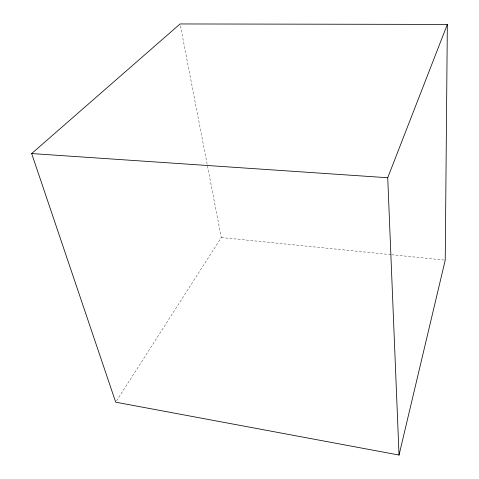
<?xml version="1.0" encoding="UTF-8"?>
<svg xmlns="http://www.w3.org/2000/svg" width="479" height="479" viewBox="0 0 479 479"><rect width="100%" height="100%" fill="white"/><g stroke="black" fill="none" stroke-linecap="round" stroke-linejoin="round"><path stroke-width="0.36" stroke-dasharray="2.4 1.8" d="M116.505 400.923L221.28 237.536L180.373 25.417M221.28 237.536L390.912 254.66M391.654 254.732L445.225 260.139"/><path stroke-width="0.72" d="M447.338 24.417L445.225 260.139L399.037 455.05L115.696 402.18L31.662 153.561L180.092 23.95L447.338 24.417L387.727 177.739L399.037 455.05M31.662 153.561L387.727 177.739"/></g></svg>
